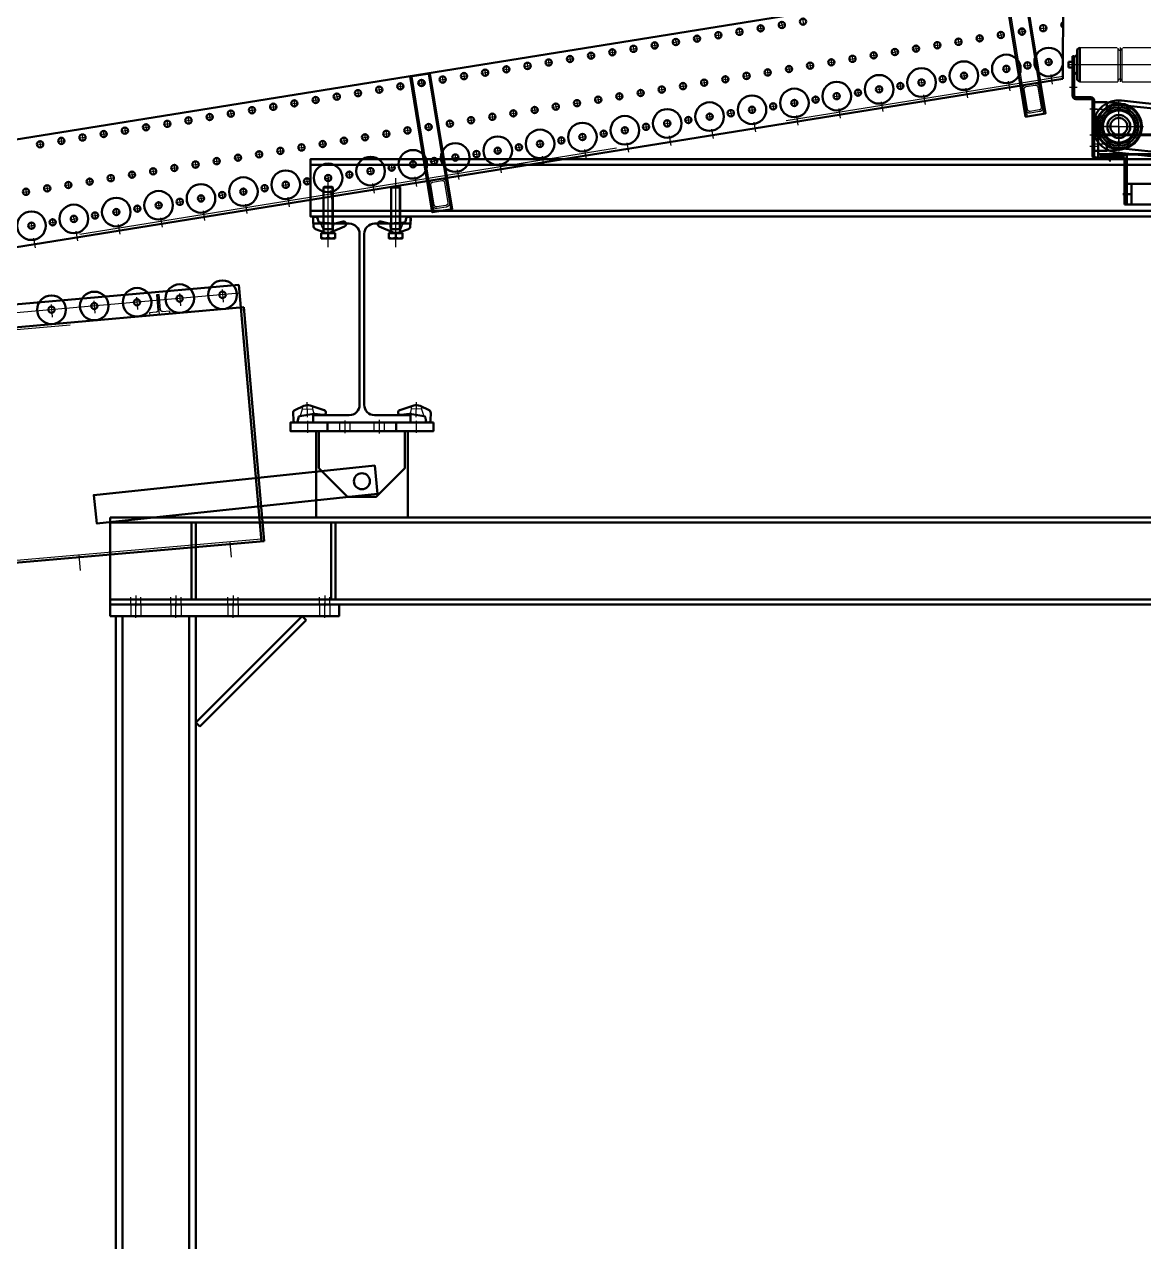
# Model space of a CAD drawing. Header units: millimetres. Extents: x 0 to 118800, y 79635 to 177025.
# Drawn here: x 65900 to 67855, y 108103 to 110230 of the extents above; entities that cross this region are included whole.
import ezdxf

# ---------------------------------------------------------------- set-up
doc = ezdxf.new("R2010")
doc.units = ezdxf.units.MM
doc.header["$LTSCALE"] = 200
for name, pattern in [('AM_DIN_F_W050', [6.25, 4.75, -1.5]), ('AM_DIN_F_W050x2', [3.125, 2.25, -0.875]), ('AM_DIN_G_W050', [13.75, 9.75, -1.5, 1, -1.5]), ('AM_DIN_G_W050x2', [6.875, 4.75, -0.875, 0.375, -0.875]), ('AM_ISO02W050x2', [3.75, 3, -0.75]), ('AM_ISO08W050x2', [9, 6, -0.75, 1.5, -0.75]), ('AUSGEZOGEN', [0]), ('gen7', [13.75, 9.75, -1.5, 1, -1.5]), ('MITTE', [2, 1.25, -0.25, 0.25, -0.25])]:
    doc.linetypes.add(name, pattern=pattern)
doc.layers.add('1', color=7, linetype='Continuous')
for name, color, linetype, lineweight in [('2', 5, 'Continuous', 0), ('7', 4, 'gen7', 0), ('AM_0', 7, 'Continuous', 50), ('AM_0N', 7, 'Continuous', 50), ('AM_2', 5, 'Continuous', 50), ('AM_3', 6, 'AM_DIN_F_W050', 25), ('AM_4N', 3, 'Continuous', 25), ('AM_7', 4, 'AM_DIN_G_W050', 25), ('AM_7N', 4, 'AM_DIN_G_W050', 25), ('AM_8', 1, 'Continuous', 25)]:
    doc.layers.add(name, color=color, linetype=linetype, lineweight=lineweight)

# ---------------------------------------------------------------- blocks, each defined once
blk = doc.blocks.new('*U325')
at = {"layer": 'AM_3', "linetype": 'AM_DIN_F_W050x2'}
for p, q in [((66155.3, 109216.4), (66155.3, 109229.4)), ((66173.3, 109216.4), (66173.3, 109229.4))]:
    blk.add_line(p, q, dxfattribs=at)
at = {"layer": 'AM_7', "linetype": 'AM_DIN_G_W050x2'}
blk.add_line((66164.3, 109232.4), (66164.3, 109213.4), dxfattribs=at)
blk = doc.blocks.new('*U327')
at = {"layer": 'AM_3', "linetype": 'AM_DIN_F_W050x2'}
for p, q in [((66255.3, 109216.4), (66255.3, 109229.4)), ((66273.3, 109216.4), (66273.3, 109229.4))]:
    blk.add_line(p, q, dxfattribs=at)
at = {"layer": 'AM_7', "linetype": 'AM_DIN_G_W050x2'}
blk.add_line((66264.3, 109232.4), (66264.3, 109213.4), dxfattribs=at)
blk = doc.blocks.new('*U328')
at = {"layer": 'AM_3', "linetype": 'AM_DIN_F_W050x2'}
for p, q in [((66085.3, 109216.4), (66085.3, 109229.4)), ((66103.3, 109216.4), (66103.3, 109229.4))]:
    blk.add_line(p, q, dxfattribs=at)
at = {"layer": 'AM_7', "linetype": 'AM_DIN_G_W050x2'}
blk.add_line((66094.3, 109232.4), (66094.3, 109213.4), dxfattribs=at)
blk = doc.blocks.new('StiPlatte120')
at = {"layer": 'AM_0'}
blk.add_lwpolyline([(60, 0), (-60, 0), (-60, -15), (60, -15)], close=True, dxfattribs=at)
at = {"layer": 'AM_3'}
for p, q in [((-39, 0), (-39, -15)), ((-21, 0), (-21, -15)), ((21, 0), (21, -15)), ((39, 0), (39, -15))]:
    blk.add_line(p, q, dxfattribs=at)
at = {"layer": 'AM_7', "linetype": 'AM_ISO08W050x2'}
for p, q in [((-30, 4.5), (-30, -19)), ((30, 3.3), (30, -18.9))]:
    blk.add_line(p, q, dxfattribs=at)
blk = doc.blocks.new('*U330')
at = {"layer": 'AM_0N'}
for p, q in [((66404.3, 109894.4), (66574.3, 109894.4)), ((66404.3, 109881.7), (66404.3, 109894.4)), ((66574.3, 109894.4), (66574.3, 109881.7)), ((66467.3, 109881.7), (66404.3, 109881.7)), ((66574.3, 109881.7), (66511.3, 109881.7)), ((66485.3, 109565.1), (66485.3, 109863.7)), ((66493.3, 109863.7), (66493.3, 109565.1)), ((66404.3, 109547.1), (66467.3, 109547.1)), ((66404.3, 109534.4), (66404.3, 109547.1)), ((66404.3, 109534.4), (66574.3, 109534.4)), ((66511.3, 109547.1), (66574.3, 109547.1)), ((66574.3, 109547.1), (66574.3, 109534.4))]:
    blk.add_line(p, q, dxfattribs=at)
for centre, start, end in [((66467.3, 109863.7), 0, 90), ((66511.3, 109863.7), 90, 180), ((66467.3, 109565.1), 270, 0), ((66511.3, 109565.1), 180, 270)]:
    blk.add_arc(centre, 18, start, end, dxfattribs=at)
blk = doc.blocks.new('mth klemme m16 sa')
at = {"layer": 'AM_0'}
for p, q in [((-5, 6.2), (-29, -2.3)), ((6.1, 5.7), (22, -1.4)), ((-26.7, -10.9), (-12.8, -8.6)), ((13.4, -12), (-11.3, -8.6)), ((17.1, -19.8), (15.9, -14.4)), ((25, -19), (25, -6))]:
    blk.add_line(p, q, dxfattribs=at)
for centre, radius, start, end in [((0, -8), 15, 65.8746, 109.2891), ((-27.5, -6.5), 4.5, 109.2891, 279.6247), ((-12, -13), 4.5, 80.672, 99.6247), ((13, -15), 3, 11.9335, 82), ((21, -19), 4, 191.9335, 0), ((20, -6), 5, 0, 65.8746)]:
    blk.add_arc(centre, radius, start, end, dxfattribs=at)
at = {"layer": 'AM_3', "linetype": 'AM_ISO02W050x2'}
for p, q in [((-9, 0), (-11, -8.6)), ((-9, 4.7), (-9, 0)), ((9, 0), (-9, 0)), ((9, 4.4), (9, 0)), ((9, 0), (13, -12))]:
    blk.add_line(p, q, dxfattribs=at)
at = {"layer": 'AM_7', "linetype": 'AM_DIN_G_W050x2'}
blk.add_line((0, -13.9), (0, 12), dxfattribs=at)
blk = doc.blocks.new('Halter TRF  schw Seite sonder')
at = {"layer": 'AM_0'}
for points in [[(-75, 10.9), (75, 10.9), (75, 75.5), (25, 125.5), (-25, 125.5), (-75, 75.5)], [(-125, -4.1), (125, -4.1), (125, 10.9), (-125, 10.9)]]:
    blk.add_lwpolyline(points, close=True, dxfattribs=at)
blk.add_circle((0, 98.5), 14, dxfattribs=at)
at = {"layer": 'AM_7', "linetype": 'AM_DIN_G_W050x2'}
for p, q in [((-94.9, -7.1), (-94.9, 13.9)), ((94.9, -7.1), (94.9, 13.9))]:
    blk.add_line(p, q, dxfattribs=at)
blk = doc.blocks.new('*U331')
at = {"layer": 'AM_3', "linetype": 'AM_DIN_F_W050x2'}
for p, q in [((66415.3, 109216.4), (66415.3, 109229.4)), ((66433.3, 109216.4), (66433.3, 109229.4))]:
    blk.add_line(p, q, dxfattribs=at)
at = {"layer": 'AM_7', "linetype": 'AM_DIN_G_W050x2'}
blk.add_line((66424.3, 109232.4), (66424.3, 109213.4), dxfattribs=at)
blk = doc.blocks.new('trf02 standard sa')
at = {"layer": 'AM_0'}
for p, q in [((-23.1, -459.4), (4.4, -10.3)), ((4.4, -10.3), (4640.7, -293.9)), ((-3.1, -49.9), (-28.1, -459.1)), ((-3.1, -49.9), (3339, -254.3)), ((-28.1, -459.1), (4967.6, -764.7))]:
    blk.add_line(p, q, dxfattribs=at)
for centre, radius in [((33.4, -27.1), 25), ((108.3, -31.7), 25), ((183.1, -36.2), 25), ((258, -40.8), 25), ((332.8, -45.4), 25), ((33.4, -27.1), 5.5), ((108.3, -31.7), 5.5), ((183.1, -36.2), 5.5), ((258, -40.8), 5.5), ((332.8, -45.4), 5.5)]:
    blk.add_circle(centre, radius, dxfattribs=at)
at = {"layer": 'AM_3'}
for p, q in [((142.2, -50.8), (143.8, -23.8)), ((143.8, -23.8), (148.8, -24.1)), ((148.8, -24.1), (147.2, -51.1)), ((4992.4, -359.4), (-3.3, -53.9)), ((127, -52.9), (126.7, -57.8)), ((139, -53.6), (127, -52.9)), ((150, -54.3), (161.7, -55)), ((161.9, -55), (161.6, -60)), ((-22.8, -455.5), (4963.8, -760.5))]:
    blk.add_line(p, q, dxfattribs=at)
for centre, start, end in [((139.2, -50.6), 266.5, 356.5), ((150.1, -51.3), 176.5, 266.5)]:
    blk.add_arc(centre, 3, start, end, dxfattribs=at)
at = {"layer": 'AM_7'}
for p, q in [((34, -18), (32.6, -39.8)), ((3.5, -25.3), (4629.8, -308.2)), ((108.8, -22.6), (107.5, -44.3)), ((144.2, -58.9), (146.3, -24)), ((183.7, -27.2), (182.4, -48.9)), ((258.5, -31.8), (257.2, -53.5)), ((333.4, -36.4), (332.1, -58.1))]:
    blk.add_line(p, q, dxfattribs=at)
at = {"layer": 'AM_7', "linetype": 'AM_ISO08W050x2'}
for p, q in [((31.8, -459.8), (30.2, -485.7)), ((296.5, -476), (294.9, -501.9))]:
    blk.add_line(p, q, dxfattribs=at)
blk = doc.blocks.new('IPB100 sa')
at = {"layer": 'AM_0N'}
for points in [[(146236.3, 52638.2), (146236.3, 52538.2), (142845.3, 52538.2), (142845.3, 52638.2), (146236.3, 52638.2)], [(142845.3, 52628.2), (146236.3, 52628.2), (146236.3, 52548.2), (142845.3, 52548.2)]]:
    blk.add_lwpolyline(points, close=True, dxfattribs=at)
at = {"layer": 'AM_7', "linetype": 'AM_DIN_G_W050x2'}
for p, q in [((142876.3, 52526.5), (142876.3, 52559.6)), ((142994.3, 52526.5), (142994.3, 52559.6))]:
    blk.add_line(p, q, dxfattribs=at)
blk = doc.blocks.new('*U333')
at = {"layer": 'AM_0N'}
for p, q in [((66540.3, 109944.6), (66541.6, 109945.9)), ((66540.3, 109871.9), (66540.3, 109944.6)), ((66556.3, 109944.6), (66540.3, 109944.6)), ((66555.1, 109945.9), (66541.6, 109945.9)), ((66555.1, 109945.9), (66556.3, 109944.6)), ((66556.3, 109871.9), (66556.3, 109944.6)), ((66556.3, 109871.9), (66540.3, 109871.9)), ((66540.3, 109871.9), (66540.3, 109870.6)), ((66556.3, 109871.9), (66556.3, 109870.6)), ((66536.3, 109865.1), (66536.3, 109855.9)), ((66537.1, 109865.1), (66536.3, 109865.1)), ((66560.3, 109855.9), (66536.3, 109855.9)), ((66537.1, 109865.1), (66537.1, 109865.9)), ((66537.1, 109865.9), (66540.3, 109865.9)), ((66559.6, 109865.1), (66537.1, 109865.1)), ((66540.3, 109865.9), (66540.3, 109870.6)), ((66540.3, 109865.9), (66556.3, 109865.9)), ((66548.3, 109856.9), (66548.3, 109865.1)), ((66556.3, 109865.9), (66556.3, 109870.6)), ((66556.3, 109865.9), (66559.6, 109865.9)), ((66559.6, 109865.1), (66559.6, 109865.9)), ((66560.3, 109865.1), (66559.6, 109865.1)), ((66560.3, 109865.1), (66560.3, 109855.9))]:
    blk.add_line(p, q, dxfattribs=at)
for centre in [(66542.3, 109873.2), (66554.3, 109873.2)]:
    blk.add_arc(centre, 17.3, 249.7054, 290.2946, dxfattribs=at)
at = {"layer": 'AM_4N'}
for p, q in [((66541.6, 109871.9), (66541.6, 109945.9)), ((66555.1, 109871.9), (66555.1, 109945.9)), ((66541.6, 109871.9), (66540.3, 109870.6)), ((66555.1, 109871.9), (66556.3, 109870.6))]:
    blk.add_line(p, q, dxfattribs=at)
at = {"layer": 'AM_7N', "linetype": 'AM_DIN_G_W050x2'}
blk.add_line((66548.3, 109840.9), (66548.3, 109960.9), dxfattribs=at)
blk = doc.blocks.new('A$C6D5C2093')
at = {"layer": 'AM_0'}
for p, q in [((27, 29.2), (3, 20.7)), ((38.1, 28.7), (54, 21.6)), ((5.2, 12.1), (19.2, 14.4)), ((45.4, 11), (20.7, 14.4)), ((49.1, 3.2), (47.9, 8.6)), ((57, 4), (57, 17))]:
    blk.add_line(p, q, dxfattribs=at)
for centre, radius, start, end in [((32, 15), 15, 65.8746, 109.2891), ((52, 17), 5, 0, 65.8746), ((4.5, 16.5), 4.5, 109.2891, 279.6247), ((20, 10), 4.5, 80.672, 99.6247), ((45, 8), 3, 11.9335, 82), ((53, 4), 4, 191.9335, 0)]:
    blk.add_arc(centre, radius, start, end, dxfattribs=at)
at = {"layer": 'AM_3', "linetype": 'AM_ISO02W050x2'}
for p, q in [((23, 23), (21, 14.4)), ((23, 27.7), (23, 23)), ((41, 23), (23, 23)), ((41, 27.4), (41, 23)), ((41, 23), (45, 11))]:
    blk.add_line(p, q, dxfattribs=at)
blk = doc.blocks.new('*U334')
at = {"layer": 'AM_0N'}
for p, q in [((66423.6, 109945.9), (66422.3, 109944.6)), ((66422.3, 109871.9), (66422.3, 109944.6)), ((66422.3, 109944.6), (66438.3, 109944.6)), ((66423.6, 109945.9), (66437.1, 109945.9)), ((66438.3, 109944.6), (66437.1, 109945.9)), ((66438.3, 109871.9), (66438.3, 109944.6)), ((66422.3, 109871.9), (66438.3, 109871.9)), ((66422.3, 109871.9), (66422.3, 109870.6)), ((66438.3, 109871.9), (66438.3, 109870.6)), ((66418.3, 109865.1), (66418.3, 109855.9)), ((66418.3, 109865.1), (66419.1, 109865.1)), ((66418.3, 109855.9), (66442.3, 109855.9)), ((66422.3, 109865.9), (66419.1, 109865.9)), ((66419.1, 109865.1), (66419.1, 109865.9)), ((66419.1, 109865.1), (66441.6, 109865.1)), ((66422.3, 109865.9), (66422.3, 109870.6)), ((66438.3, 109865.9), (66422.3, 109865.9)), ((66430.3, 109856.9), (66430.3, 109865.1)), ((66438.3, 109865.9), (66438.3, 109870.6)), ((66441.6, 109865.9), (66438.3, 109865.9)), ((66441.6, 109865.1), (66441.6, 109865.9)), ((66441.6, 109865.1), (66442.3, 109865.1)), ((66442.3, 109865.1), (66442.3, 109855.9))]:
    blk.add_line(p, q, dxfattribs=at)
at = {"layer": 'AM_0N', "extrusion": (0, 0, -1)}
for centre in [(-66424.3, 109873.2), (-66436.3, 109873.2)]:
    blk.add_arc(centre, 17.3, 249.7054, 290.2946, dxfattribs=at)
at = {"layer": 'AM_4N'}
for p, q in [((66423.6, 109871.9), (66423.6, 109945.9)), ((66437.1, 109871.9), (66437.1, 109945.9)), ((66423.6, 109871.9), (66422.3, 109870.6)), ((66437.1, 109871.9), (66438.3, 109870.6))]:
    blk.add_line(p, q, dxfattribs=at)
at = {"layer": 'AM_7N', "linetype": 'AM_DIN_G_W050x2'}
blk.add_line((66430.3, 109840.9), (66430.3, 109960.9), dxfattribs=at)
blk = doc.blocks.new('Fischgrätprofil 2175 VA')
at = {"layer": 'AM_0'}
for p, q in [((24.3, 186), (3044.2, 186)), ((24.3, 186), (55.2, 0)), ((55.2, 0), (3044.2, 0))]:
    blk.add_line(p, q, dxfattribs=at)
for centre in [(487.5, 171), (525, 171), (562.5, 171), (600, 171), (637.5, 171), (675, 171), (712.5, 171), (750, 171), (787.5, 171), (825, 171), (862.5, 171), (900, 171), (937.5, 171), (975, 171), (1012.5, 171), (1050, 171), (1087.5, 171), (1125, 171), (1162.5, 171), (1200, 171), (1237.5, 171), (1275, 171), (1312.5, 171), (1350, 171), (1387.5, 171), (1425, 171), (1462.5, 171), (1500, 171), (1537.5, 171), (1575, 171), (1612.5, 171), (1650, 171), (1687.5, 171), (1725, 171), (1762.5, 171), (1800, 171), (1837.5, 171), (75, 93), (112.5, 93), (150, 93), (187.5, 93), (225, 93), (262.5, 93), (300, 93), (337.5, 93), (375, 93), (412.5, 93), (450, 93), (487.5, 93), (525, 93), (562.5, 93), (600, 93), (637.5, 93), (675, 93), (712.5, 93), (750, 93), (787.5, 93), (825, 93), (862.5, 93), (900, 93), (937.5, 93), (975, 93), (1012.5, 93), (1050, 93), (1087.5, 93), (1125, 93), (1162.5, 93), (1200, 93), (1237.5, 93), (1275, 93), (1312.5, 93), (1350, 93), (1387.5, 93), (1425, 93), (1462.5, 93), (1500, 93), (1537.5, 93), (1575, 93), (1612.5, 93), (1650, 93), (1687.5, 93), (1725, 93), (1762.5, 93), (1800, 93), (1837.5, 93), (1875, 93), (75, 33), (112.5, 33), (150, 33), (187.5, 33), (225, 33), (262.5, 33), (300, 33), (337.5, 33), (375, 33), (412.5, 33), (450, 33), (487.5, 33), (525, 33), (562.5, 33), (600, 33), (637.5, 33), (675, 33), (712.5, 33), (750, 33), (787.5, 33), (825, 33), (862.5, 33), (900, 33), (937.5, 33), (975, 33), (1012.5, 33), (1050, 33), (1087.5, 33), (1125, 33), (1162.5, 33), (1200, 33), (1237.5, 33), (1275, 33), (1312.5, 33), (1350, 33), (1387.5, 33), (1425, 33), (1462.5, 33), (1500, 33), (1537.5, 33), (1575, 33), (1612.5, 33), (1650, 33), (1687.5, 33), (1725, 33), (1762.5, 33), (1800, 33), (1837.5, 33), (1875, 33)]:
    blk.add_circle(centre, 5.5, dxfattribs=at)
blk.add_arc((37.5, 93), 5.5, 303.1448, 75.706, dxfattribs=at)
at = {"layer": 'AM_3'}
blk.add_line((3044.2, 5), (54.4, 5), dxfattribs=at)
at = {"layer": 'AM_7', "linetype": 'AM_ISO08W050x2'}
for p, q in [((487.5, 177), (487.5, 164.9)), ((531.1, 171), (518.9, 171)), ((525, 177), (525, 164.9)), ((568.6, 171), (556.4, 171)), ((562.5, 177), (562.5, 164.9)), ((606.1, 171), (593.9, 171)), ((600, 177), (600, 164.9)), ((643.6, 171), (631.4, 171)), ((637.5, 177), (637.5, 164.9)), ((681.1, 171), (668.9, 171)), ((675, 177), (675, 164.9)), ((718.6, 171), (706.4, 171)), ((712.5, 177), (712.5, 164.9)), ((756.1, 171), (743.9, 171)), ((750, 177), (750, 164.9)), ((793.6, 171), (781.4, 171)), ((787.5, 177), (787.5, 164.9)), ((831.1, 171), (818.9, 171)), ((825, 177), (825, 164.9)), ((868.6, 171), (856.4, 171)), ((862.5, 177), (862.5, 164.9)), ((906.1, 171), (893.9, 171)), ((900, 177), (900, 164.9)), ((943.6, 171), (931.4, 171)), ((937.5, 177), (937.5, 164.9)), ((981.1, 171), (968.9, 171)), ((975, 177), (975, 164.9)), ((1018.6, 171), (1006.4, 171)), ((1012.5, 177), (1012.5, 164.9)), ((1056.1, 171), (1043.9, 171)), ((1050, 177), (1050, 164.9)), ((1093.6, 171), (1081.4, 171)), ((1087.5, 177), (1087.5, 164.9)), ((1131.1, 171), (1118.9, 171)), ((1125, 177), (1125, 164.9)), ((1168.6, 171), (1156.4, 171)), ((1162.5, 177), (1162.5, 164.9)), ((1206.1, 171), (1193.9, 171)), ((1200, 177), (1200, 164.9)), ((1243.6, 171), (1231.4, 171)), ((1237.5, 177), (1237.5, 164.9)), ((1281.1, 171), (1268.9, 171)), ((1275, 177), (1275, 164.9)), ((1318.6, 171), (1306.4, 171)), ((1312.5, 177), (1312.5, 164.9)), ((1356.1, 171), (1343.9, 171)), ((1350, 177), (1350, 164.9)), ((1393.6, 171), (1381.4, 171)), ((1387.5, 177), (1387.5, 164.9)), ((1431.1, 171), (1418.9, 171)), ((1425, 177), (1425, 164.9)), ((1468.6, 171), (1456.4, 171)), ((1462.5, 177), (1462.5, 164.9)), ((1506.1, 171), (1493.9, 171)), ((1500, 177), (1500, 164.9)), ((1543.6, 171), (1531.4, 171)), ((1537.5, 177), (1537.5, 164.9)), ((1581.1, 171), (1568.9, 171)), ((1575, 177), (1575, 164.9)), ((1618.6, 171), (1606.4, 171)), ((1612.5, 177), (1612.5, 164.9)), ((1656.1, 171), (1643.9, 171)), ((1650, 177), (1650, 164.9)), ((1693.6, 171), (1681.4, 171)), ((1687.5, 177), (1687.5, 164.9)), ((1731.1, 171), (1718.9, 171)), ((1725, 177), (1725, 164.9)), ((1768.6, 171), (1756.4, 171)), ((1762.5, 177), (1762.5, 164.9)), ((1806.1, 171), (1793.9, 171)), ((1800, 177), (1800, 164.9)), ((1843.6, 171), (1831.4, 171)), ((1837.5, 177), (1837.5, 164.9)), ((43.6, 93), (39.7, 93)), ((81.1, 93), (68.9, 93)), ((75, 99.1), (75, 86.9)), ((118.6, 93), (106.4, 93)), ((112.5, 99.1), (112.5, 86.9)), ((156.1, 93), (143.9, 93)), ((150, 99.1), (150, 86.9)), ((193.6, 93), (181.4, 93)), ((187.5, 99.1), (187.5, 86.9)), ((231.1, 93), (218.9, 93)), ((225, 99.1), (225, 86.9)), ((268.6, 93), (256.4, 93)), ((262.5, 99.1), (262.5, 86.9)), ((306.1, 93), (293.9, 93)), ((300, 99.1), (300, 86.9)), ((343.6, 93), (331.4, 93)), ((337.5, 99.1), (337.5, 86.9)), ((381.1, 93), (368.9, 93)), ((375, 99.1), (375, 86.9)), ((418.6, 93), (406.4, 93)), ((412.5, 99.1), (412.5, 86.9)), ((456.1, 93), (443.9, 93)), ((450, 99.1), (450, 86.9)), ((493.6, 93), (481.4, 93)), ((487.5, 99.1), (487.5, 86.9)), ((531.1, 93), (518.9, 93)), ((525, 99.1), (525, 86.9)), ((568.6, 93), (556.4, 93)), ((562.5, 99.1), (562.5, 86.9)), ((606.1, 93), (593.9, 93)), ((600, 99.1), (600, 86.9)), ((643.6, 93), (631.4, 93)), ((637.5, 99.1), (637.5, 86.9)), ((681.1, 93), (668.9, 93)), ((675, 99.1), (675, 86.9)), ((718.6, 93), (706.4, 93)), ((712.5, 99.1), (712.5, 86.9)), ((756.1, 93), (743.9, 93)), ((750, 99.1), (750, 86.9)), ((793.6, 93), (781.4, 93)), ((787.5, 99.1), (787.5, 86.9)), ((831.1, 93), (818.9, 93)), ((825, 99.1), (825, 86.9)), ((868.6, 93), (856.4, 93)), ((862.5, 99.1), (862.5, 86.9)), ((906.1, 93), (893.9, 93)), ((900, 99.1), (900, 86.9)), ((943.6, 93), (931.4, 93)), ((937.5, 99.1), (937.5, 86.9)), ((981.1, 93), (968.9, 93)), ((975, 99.1), (975, 86.9)), ((1018.6, 93), (1006.4, 93)), ((1012.5, 99.1), (1012.5, 86.9)), ((1056.1, 93), (1043.9, 93)), ((1050, 99.1), (1050, 86.9)), ((1093.6, 93), (1081.4, 93)), ((1087.5, 99.1), (1087.5, 86.9)), ((1131.1, 93), (1118.9, 93)), ((1125, 99.1), (1125, 86.9)), ((1168.6, 93), (1156.4, 93)), ((1162.5, 99.1), (1162.5, 86.9)), ((1206.1, 93), (1193.9, 93)), ((1200, 99.1), (1200, 86.9)), ((1243.6, 93), (1231.4, 93)), ((1237.5, 99.1), (1237.5, 86.9)), ((1281.1, 93), (1268.9, 93)), ((1275, 99.1), (1275, 86.9)), ((1318.6, 93), (1306.4, 93)), ((1312.5, 99.1), (1312.5, 86.9)), ((1356.1, 93), (1343.9, 93)), ((1350, 99.1), (1350, 86.9)), ((1393.6, 93), (1381.4, 93)), ((1387.5, 99.1), (1387.5, 86.9)), ((1431.1, 93), (1418.9, 93)), ((1425, 99.1), (1425, 86.9)), ((1468.6, 93), (1456.4, 93)), ((1462.5, 99.1), (1462.5, 86.9)), ((1506.1, 93), (1493.9, 93)), ((1500, 99.1), (1500, 86.9)), ((1543.6, 93), (1531.4, 93)), ((1537.5, 99.1), (1537.5, 86.9)), ((1581.1, 93), (1568.9, 93)), ((1575, 99.1), (1575, 86.9)), ((1618.6, 93), (1606.4, 93)), ((1612.5, 99.1), (1612.5, 86.9)), ((1656.1, 93), (1643.9, 93)), ((1650, 99.1), (1650, 86.9)), ((1693.6, 93), (1681.4, 93)), ((1687.5, 99.1), (1687.5, 86.9)), ((1731.1, 93), (1718.9, 93)), ((1725, 99.1), (1725, 86.9)), ((1768.6, 93), (1756.4, 93)), ((1762.5, 99.1), (1762.5, 86.9)), ((1806.1, 93), (1793.9, 93)), ((1800, 99.1), (1800, 86.9)), ((1843.6, 93), (1831.4, 93)), ((1837.5, 99.1), (1837.5, 86.9)), ((1881.1, 93), (1868.9, 93)), ((1875, 99.1), (1875, 86.9)), ((81.1, 33), (68.9, 33)), ((75, 39.1), (75, 26.9)), ((118.6, 33), (106.4, 33)), ((112.5, 39.1), (112.5, 26.9)), ((156.1, 33), (143.9, 33)), ((150, 39.1), (150, 26.9)), ((193.6, 33), (181.4, 33)), ((187.5, 39.1), (187.5, 26.9)), ((231.1, 33), (218.9, 33)), ((225, 39.1), (225, 26.9)), ((268.6, 33), (256.4, 33)), ((262.5, 39.1), (262.5, 26.9)), ((306.1, 33), (293.9, 33)), ((300, 39.1), (300, 26.9)), ((343.6, 33), (331.4, 33)), ((337.5, 39.1), (337.5, 26.9)), ((381.1, 33), (368.9, 33)), ((375, 39.1), (375, 26.9)), ((418.6, 33), (406.4, 33)), ((412.5, 39.1), (412.5, 26.9)), ((456.1, 33), (443.9, 33)), ((450, 39.1), (450, 26.9)), ((493.6, 33), (481.4, 33)), ((487.5, 39.1), (487.5, 26.9)), ((531.1, 33), (518.9, 33)), ((525, 39.1), (525, 26.9)), ((568.6, 33), (556.4, 33)), ((562.5, 39.1), (562.5, 26.9)), ((606.1, 33), (593.9, 33)), ((600, 39.1), (600, 26.9)), ((643.6, 33), (631.4, 33)), ((637.5, 39.1), (637.5, 26.9)), ((681.1, 33), (668.9, 33)), ((675, 39.1), (675, 26.9)), ((718.6, 33), (706.4, 33)), ((712.5, 39.1), (712.5, 26.9)), ((756.1, 33), (743.9, 33)), ((750, 39.1), (750, 26.9)), ((793.6, 33), (781.4, 33)), ((787.5, 39.1), (787.5, 26.9)), ((831.1, 33), (818.9, 33)), ((825, 39.1), (825, 26.9)), ((868.6, 33), (856.4, 33)), ((862.5, 39.1), (862.5, 26.9)), ((906.1, 33), (893.9, 33)), ((900, 39.1), (900, 26.9)), ((943.6, 33), (931.4, 33)), ((937.5, 39.1), (937.5, 26.9)), ((981.1, 33), (968.9, 33)), ((975, 39.1), (975, 26.9)), ((1018.6, 33), (1006.4, 33)), ((1012.5, 39.1), (1012.5, 26.9)), ((1056.1, 33), (1043.9, 33)), ((1050, 39.1), (1050, 26.9)), ((1093.6, 33), (1081.4, 33)), ((1087.5, 39.1), (1087.5, 26.9)), ((1131.1, 33), (1118.9, 33)), ((1125, 39.1), (1125, 26.9)), ((1168.6, 33), (1156.4, 33)), ((1162.5, 39.1), (1162.5, 26.9)), ((1206.1, 33), (1193.9, 33)), ((1200, 39.1), (1200, 26.9)), ((1243.6, 33), (1231.4, 33)), ((1237.5, 39.1), (1237.5, 26.9)), ((1281.1, 33), (1268.9, 33)), ((1275, 39.1), (1275, 26.9)), ((1318.6, 33), (1306.4, 33)), ((1312.5, 39.1), (1312.5, 26.9)), ((1356.1, 33), (1343.9, 33)), ((1350, 39.1), (1350, 26.9)), ((1393.6, 33), (1381.4, 33)), ((1387.5, 39.1), (1387.5, 26.9)), ((1431.1, 33), (1418.9, 33)), ((1425, 39.1), (1425, 26.9)), ((1468.6, 33), (1456.4, 33)), ((1462.5, 39.1), (1462.5, 26.9)), ((1506.1, 33), (1493.9, 33)), ((1500, 39.1), (1500, 26.9)), ((1543.6, 33), (1531.4, 33)), ((1537.5, 39.1), (1537.5, 26.9)), ((1581.1, 33), (1568.9, 33)), ((1575, 39.1), (1575, 26.9)), ((1618.6, 33), (1606.4, 33)), ((1612.5, 39.1), (1612.5, 26.9)), ((1656.1, 33), (1643.9, 33)), ((1650, 39.1), (1650, 26.9)), ((1693.6, 33), (1681.4, 33)), ((1687.5, 39.1), (1687.5, 26.9)), ((1731.1, 33), (1718.9, 33)), ((1725, 39.1), (1725, 26.9)), ((1768.6, 33), (1756.4, 33)), ((1762.5, 39.1), (1762.5, 26.9)), ((1806.1, 33), (1793.9, 33)), ((1800, 39.1), (1800, 26.9)), ((1843.6, 33), (1831.4, 33)), ((1837.5, 39.1), (1837.5, 26.9)), ((1881.1, 33), (1868.9, 33)), ((1875, 39.1), (1875, 26.9)), ((75, 11), (75, -6)), ((150, 11), (150, -6)), ((225, 11), (225, -6)), ((300, 11), (300, -6)), ((375, 11), (375, -6)), ((450, 11), (450, -6)), ((525, 11), (525, -6)), ((600, 11), (600, -6)), ((675, 11), (675, -6)), ((750, 11), (750, -6)), ((825, 11), (825, -6)), ((900, 11), (900, -6)), ((975, 11), (975, -6)), ((1050, 11), (1050, -6)), ((1125, 11), (1125, -6)), ((1200, 11), (1200, -6)), ((1275, 11), (1275, -6)), ((1350, 11), (1350, -6)), ((1425, 11), (1425, -6)), ((1500, 11), (1500, -6)), ((1575, 11), (1575, -6)), ((1650, 11), (1650, -6)), ((1725, 11), (1725, -6)), ((1800, 11), (1800, -6)), ((1875, 11), (1875, -6))]:
    blk.add_line(p, q, dxfattribs=at)
blk = doc.blocks.new('Bügel II seite')
at = {"layer": 'AM_0'}
blk.add_lwpolyline([(-185.6, 8.4), (52, -25), (56.9, 9.7), (-180.8, 43.1)], close=True, dxfattribs=at)
for centre in [(-169.3, 23.8), (-92.1, 12.9), (-32.7, 4.5)]:
    blk.add_circle(centre, 5.5, dxfattribs=at)
at = {"layer": 'AM_3'}
for p, q in [((-181.2, 40.1), (56.5, 6.7)), ((-185.2, 11.4), (52.4, -22))]:
    blk.add_line(p, q, dxfattribs=at)
for points in [[(4.8, -15.8), (40.5, -20.8, 0.414214), (48.4, -14.9), (50.6, 1, 0.414214), (44.7, 8.9), (9, 13.9, 0.414214), (1.1, 7.9), (-1.1, -7.9, 0.414214)], [(5.3, -12.9), (40.9, -17.9, 0.414214), (45.4, -14.5), (47.7, 1.4, 0.414214), (44.3, 5.9), (8.6, 10.9, 0.414214), (4.1, 7.5), (1.9, -8.3, 0.414214)]]:
    blk.add_lwpolyline(points, format="xyb", close=True, dxfattribs=at)
blk = doc.blocks.new('Untere Rutsche')
at = {"layer": 'AM_0'}
for centre in [(745.7, -124.3), (815.2, -152.4), (884.8, -180.5), (954.3, -208.6), (1023.8, -236.7), (1093.4, -264.8), (1162.9, -292.9), (1232.4, -321), (1302, -349.1), (1371.5, -377.3), (1441, -405.4), (1510.6, -433.5), (1580.1, -461.6), (1649.6, -489.7), (1719.2, -517.8), (1788.7, -545.9), (1858.2, -574), (1927.8, -602.1), (1997.3, -630.2), (2066.8, -658.4), (2136.4, -686.5), (2205.9, -714.6), (2275.4, -742.7), (2345, -770.8), (2414.5, -798.9)]:
    blk.add_circle(centre, 25, dxfattribs=at)
for name, p, rotation in [('Fischgrätprofil 2175 VA', (663.8, -126.8), 337.9883600762545), ('Bügel II seite', (768.2, -169), 255.8800736886331), ('Bügel II seite', (1741.6, -562.5), 255.8800736886331)]:
    blk.add_blockref(name, p, dxfattribs=dict(at, rotation=rotation))
blk = doc.blocks.new('*U859')
at = {"layer": 'AM_3', "linetype": 'AM_DIN_F_W050x2'}
for p, q in [((20.3, 2102.4), (20.3, 2082.4)), ((38.3, 2102.4), (38.3, 2082.4))]:
    blk.add_line(p, q, dxfattribs=at)
at = {"layer": 'AM_7', "linetype": 'AM_DIN_G_W050x2'}
blk.add_line((29.3, 2079.4), (29.3, 2105.4), dxfattribs=at)
blk = doc.blocks.new('*U860')
at = {"layer": 'AM_3', "linetype": 'AM_DIN_F_W050x2'}
for p, q in [((-49.7, 2102.4), (-49.7, 2082.4)), ((-31.7, 2102.4), (-31.7, 2082.4))]:
    blk.add_line(p, q, dxfattribs=at)
at = {"layer": 'AM_7', "linetype": 'AM_DIN_G_W050x2'}
blk.add_line((-40.7, 2079.4), (-40.7, 2105.4), dxfattribs=at)
blk = doc.blocks.new('*U861')
at = {"layer": 'AM_3', "linetype": 'AM_DIN_F_W050x2'}
for p, q in [((120.3, 2102.4), (120.3, 2082.4)), ((138.3, 2102.4), (138.3, 2082.4))]:
    blk.add_line(p, q, dxfattribs=at)
at = {"layer": 'AM_7', "linetype": 'AM_DIN_G_W050x2'}
blk.add_line((129.3, 2079.4), (129.3, 2105.4), dxfattribs=at)
blk = doc.blocks.new('*U862')
at = {"layer": 'AM_3', "linetype": 'AM_DIN_F_W050x2'}
for p, q in [((280.3, 2102.4), (280.3, 2082.4)), ((298.3, 2102.4), (298.3, 2082.4))]:
    blk.add_line(p, q, dxfattribs=at)
at = {"layer": 'AM_7', "linetype": 'AM_DIN_G_W050x2'}
blk.add_line((289.3, 2079.4), (289.3, 2105.4), dxfattribs=at)
blk = doc.blocks.new('Stütze 2')
at = {"layer": 'AM_0'}
for p, q in [((250.2, 2082.4), (64.3, 1896.6)), ((257.2, 2075.3), (71.4, 1889.5)), ((250.2, 2082.4), (257.2, 2075.3)), ((64.3, 1896.6), (71.4, 1889.5))]:
    blk.add_line(p, q, dxfattribs=at)
for points in [[(-85.7, 2082.4), (314.3, 2082.4), (314.3, 2102.4), (-85.7, 2102.4)], [(-105.7, 0), (94.3, 0), (94.3, 20), (-105.7, 20)]]:
    blk.add_lwpolyline(points, close=True, dxfattribs=at)
at = {"layer": 'AM_0N'}
for p, q in [((64.3, 2082.4), (-75.7, 2082.4)), ((-75.7, 2082.4), (-75.7, 20)), ((-63.7, 2082.4), (-63.7, 20)), ((52.3, 2082.4), (52.3, 20)), ((64.3, 20), (64.3, 2082.4)), ((-75.7, 20), (64.3, 20))]:
    blk.add_line(p, q, dxfattribs=at)
at = {"layer": 'AM_7', "linetype": 'AM_ISO08W050x2'}
blk.add_line((-5.7, -3), (-5.7, 23), dxfattribs=at)
at = {"layer": 'AM_3'}
for name in ['*U860', '*U859', '*U861', '*U862']:
    blk.add_blockref(name, (0, 0), dxfattribs=at)
blk = doc.blocks.new('ROF GB1000 VA')
for p, q in [((-66.4, -114), (-51.4, -114)), ((-51.4, -109), (-5.1, -109)), ((-51.4, -114), (-51.4, -109)), ((-51.4, -204), (-51.4, -114)), ((-5.1, -109), (-5.1, -209)), ((-132.1, -146.9), (-132.1, -146.5)), ((-132.1, -146.5), (-126.1, -146.5)), ((-132.1, -149.5), (-132.1, -146.9)), ((-126.1, -146.9), (-126.1, -146.5)), ((-126.1, -149.5), (-126.1, -146.9)), ((-190.8, -180.9), (-173.1, -191.1)), ((-85.1, -191.1), (-67.3, -180.9)), ((-196.6, -234), (-196.6, -195.5)), ((-195.2, -234), (-195.2, -195.5)), ((-171.6, -219), (-171.6, -193.7)), ((-165.6, -234), (-165.6, -199.3)), ((-92.6, -234), (-92.6, -199.3)), ((-86.6, -219), (-86.6, -193.7)), ((-62.9, -195.5), (-62.9, -234)), ((-61.6, -234), (-61.6, -195.5)), ((-51.4, -204), (-61.6, -204)), ((-51.4, -209), (-51.4, -204)), ((-5.1, -209), (-51.4, -209)), ((-193.6, -222), (-168.6, -222)), ((-191.2, -222), (-176.9, -222)), ((-163.6, -231), (-129.1, -231)), ((-129.1, -231), (-94.6, -231)), ((-89.6, -222), (-64.6, -222)), ((-81.2, -222), (-66.9, -222)), ((-77.3, -222), (-70.9, -222)), ((-196.6, -234), (-61.6, -234))]:
    blk.add_line(p, q)
for radius in [32.5, 26, 20, 10, 9.42]:
    blk.add_circle((-129.1, -159), radius)
for centre, radius, start, end in [((503.4, -195.5), 700, 172.4732, 178.4275), ((503.4, -195.5), 698.6, 172.5688, 178.1202), ((-180.6, -105.1), 10, 92.483, 172.4732), ((-179.4, -106.4), 10, 92.4248, 172.5688), ((-129.1, -1294), 1200, 90, 92.483), ((-129.1, -1295.4), 1200, 87.5752, 92.4248), ((-129.1, -159), 72.5, 90, 117.1208), ((-129.1, -159), 67, 75.4547, 104.7934), ((-143.8, -98.5), 3, 11.2038, 90.7043), ((-129.1, -95.5), 12, 191.2038, 348.7962), ((-129.1, -159), 72.5, 62.7345, 90), ((-129.1, -1294), 1200, 87.517, 90), ((-114.3, -98.5), 3, 89.2957, 168.7962), ((-78.7, -106.4), 10, 7.4312, 87.5752), ((-77.5, -105.1), 10, 7.5268, 87.517), ((-761.6, -195.5), 698.6, 0, 7.4312), ((-761.6, -195.5), 700, 0, 7.5268), ((-129.1, -159), 72.5, 151.7589, 180), ((-156.5, -131.5), 8, 98.23, 174.6915), ((-129.1, -321.5), 200, 81.77, 98.23), ((-101.6, -131.5), 8, 5.3085, 81.77), ((-129.1, -159), 72.5, 24.0773, 28.1642), ((-129.1, -159), 72.5, 0, 28.1642), ((-129.1, -159), 67, 168.4839, 185.0872), ((532.5, -195.5), 700, 174.6915, 179.22), ((-129.1, -159), 12.5, 103.8865, 76.1135), ((-790.6, -195.5), 700, 0.78, 5.3085), ((-129.1, -159), 67, 0, 11.2882), ((-129.1, -159), 72.5, 18.058, 24.0773), ((-129.1, -159), 72.5, 12.0387, 18.058), ((-129.1, -159), 72.5, 6.0193, 12.0387), ((-129.1, -159), 72.5, 180, 201.6909), ((-129.1, -159), 67, 354.9981, 0), ((-129.1, -159), 72.5, 338.2468, 0), ((-129.1, -159), 72.5, 348.2514, 354.2707), ((-129.1, -159), 72.5, 0, 6.0193), ((-129.1, -159), 72.5, 354.2707, 0), ((503.4, -195.5), 700, 178.4223, 180), ((503.4, -195.5), 698.6, 178.074, 180), ((-186.8, -173.9), 8, 178.2105, 240), ((-174.6, -193.7), 3, 0, 60), ((-159.4, -186.1), 8, 179.22, 260.8934), ((-98.7, -186.1), 8, 279.1066, 0.78), ((-83.6, -193.7), 3, 120, 180), ((-71.3, -173.9), 8, 300, 1.7895), ((-129.1, -159), 72.5, 338.2468, 342.232), ((-129.1, -159), 72.5, 342.232, 348.2514), ((-162.6, -199.3), 3, 65.8379, 180), ((-162.6, -211.1), 3, 83.6523, 180), ((-129.1, 90), 300, 263.6523, 266.4572), ((-129.1, 3.5), 200, 260.8934, 279.1066), ((-129.1, 90), 300, 266.305, 276.3477), ((-95.6, -199.3), 3, 0, 114.1621), ((-95.6, -211.1), 3, 0, 96.3477), ((-192.2, -225), 3, 90, 180), ((-174.6, -219), 3, 270, 0), ((-168.6, -225), 3, 0, 90), ((-163.6, -233), 2, 90, 180), ((-94.6, -233), 2, 0, 90), ((-89.6, -225), 3, 90, 180), ((-83.6, -219), 3, 180, 270), ((-65.9, -225), 3, 0, 90)]:
    blk.add_arc(centre, radius, start, end)
at = {"layer": '1', "color": 7, "linetype": 'AUSGEZOGEN'}
for p, q in [((-395, 0), (-330, 0)), ((-320, 0), (595, 0)), ((-329, -1), (-329, -60)), ((-321, -60), (-321, -1)), ((-395, -60), (-329, -60)), ((-321, -60), (595, -60))]:
    blk.add_line(p, q, dxfattribs=at)
at = {"layer": '1', "color": 1, "linetype": 'MITTE'}
blk.add_line((-325, 0), (-325, -60), dxfattribs=at)
at = {"layer": '1', "color": 7, "linetype": 'AUSGEZOGEN'}
for centre, start, end in [((-325, -1), 180, 0), ((-325, -59), 0, 180)]:
    blk.add_arc(centre, 4, start, end, dxfattribs=at)
at = {"layer": '2'}
for p, q in [((-164.3, -129.3), (-189.3, -105.1)), ((-158.4, -123.4), (-179.8, -96.4)), ((-99.5, -124), (-78.3, -96.4)), ((-68.8, -105.1), (-93.7, -129.8)), ((-190, -180.4), (-163, -193.2)), ((-94.5, -192.9), (-68.1, -180.4)), ((-161.3, -196.6), (-172.4, -191.6)), ((-96.8, -196.6), (-85.7, -191.6))]:
    blk.add_line(p, q, dxfattribs=at)
for centre, start, end in [((-186.8, -173.1), 178.1404, 246.6407), ((-71.3, -173.1), 293.3593, 1.8596)]:
    blk.add_arc(centre, 8, start, end, dxfattribs=at)
at = {"layer": '7'}
for p, q in [((-129.1, -81.5), (-129.1, -239)), ((-206.6, -159), (-0.1, -159)), ((-184.1, -220.5), (-184.1, -235.6)), ((-74.1, -220.8), (-74.1, -235.1))]:
    blk.add_line(p, q, dxfattribs=at)
at = {"layer": 'AM_0'}
for p, q in [((-395, 0), (-400, -3.5)), ((-395, -60), (-395, 0)), ((595, 0), (600, -3.5)), ((595, -60), (595, 0)), ((-408, -15), (-408, -84)), ((-408, -15), (-405, -15)), ((-400, -12.5), (-405, -17.5)), ((-405, -15), (-405, -84)), ((-405, -17.5), (-405, -42.5)), ((-400, -3.5), (-400, -56.5)), ((-400, -47.5), (-400, -12.5)), ((600, -3.5), (600, -56.5)), ((600, -12.5), (605, -17.5)), ((600, -47.5), (600, -12.5)), ((605, -15), (605, -84)), ((608, -15), (605, -15)), ((605, -17.5), (605, -42.5)), ((608, -15), (608, -84)), ((-405, -25), (-415, -25)), ((-415, -25), (-415, -35)), ((-415, -35), (-405, -35)), ((-405, -24.8), (-408, -24.8)), ((-405, -35.3), (-408, -35.3)), ((-405, -35), (-405, -25)), ((-405, -42.5), (-400, -47.5)), ((605, -42.5), (600, -47.5)), ((605, -24.8), (608, -24.8)), ((605, -25), (615, -25)), ((605, -35), (605, -25)), ((615, -35), (605, -35)), ((605, -35.3), (608, -35.3)), ((615, -25), (615, -35)), ((-400, -56.5), (-395, -60)), ((600, -56.5), (595, -60)), ((-405, -66.5), (-408, -66.5)), ((-405, -73.5), (-408, -73.5)), ((605, -66.5), (608, -66.5)), ((605, -73.5), (608, -73.5)), ((-402, -87), (-376, -87)), ((-402, -90), (-376, -90)), ((-373, -93), (-373, -189)), ((-370, -102.5), (-373, -102.5)), ((-370, -93), (-370, -189)), ((-370, -121), (-370, -95.5)), ((-370, -95.5), (-348, -95.5)), ((-348, -111.2), (-348, -95.5)), ((-348, -95.5), (-322.9, -98.1)), ((570, -93), (570, -189)), ((570, -102.5), (573, -102.5)), ((573, -93), (573, -189)), ((602, -87), (576, -87)), ((602, -90), (576, -90)), ((-370, -113.5), (-373, -113.5)), ((-370, -121), (-356.5, -121)), ((-367.1, -153), (-367.1, -123)), ((570, -113.5), (573, -113.5)), ((-370, -147.5), (-373, -147.5)), ((570, -147.5), (573, -147.5)), ((-370, -155), (-356.5, -155)), ((-370, -180.5), (-370, -155)), ((562, -152), (-363, -152)), ((-363, -152), (-363, -187)), ((-348, -180.5), (-348, -164.8)), ((562, -187), (562, -152)), ((-370, -178.5), (-373, -178.5)), ((-370, -180.5), (-348, -180.5)), ((-363, -187), (-323, -187)), ((-363, -192), (-363, -187)), ((-363, -187), (562, -187)), ((-358, -188), (-313, -188)), ((-358, -188), (-358, -192)), ((-348, -180.5), (-322.9, -177.9)), ((-343, -198), (-343, -189)), ((-323, -187), (-323, -192)), ((-313, -188), (-313, -274)), ((512, -188), (512, -274)), ((557, -188), (512, -188)), ((562, -187), (522, -187)), ((522, -187), (522, -192)), ((542, -185), (542, -195)), ((542, -198), (542, -189)), ((557, -188), (557, -192)), ((562, -192), (562, -187)), ((570, -178.5), (573, -178.5)), ((-367, -192), (-323, -192)), ((-367, -195), (-323, -195)), ((-323, -192), (-363, -192)), ((-358, -192), (-317, -192)), ((-348.5, -192), (-348.5, -195)), ((-337.5, -192), (-337.5, -195)), ((-323, -195), (-323, -192)), ((-317, -192), (-317, -274)), ((516, -192), (516, -274)), ((557, -192), (516, -192)), ((522, -192), (562, -192)), ((567, -192), (523, -192)), ((523, -195), (523, -192)), ((567, -195), (523, -195)), ((537.5, -192), (537.5, -195)), ((548.5, -192), (548.5, -195)), ((512, -238), (-313, -238)), ((-313, -238), (-313, -274)), ((-305, -238), (-305, -274)), ((-253.1, -244), (-253.1, -264)), ((-249.1, -264), (-249.1, -244)), ((14.9, -234), (-243.1, -234)), ((-243.1, -238), (14.9, -238)), ((20.9, -264), (20.9, -244)), ((24.9, -244), (24.9, -264)), ((504, -238), (504, -274)), ((512, -238), (512, -274)), ((-320, -256), (-310, -256)), ((-317, -274), (-313, -274)), ((-305, -256), (-313, -256)), ((512, -274), (-313, -274)), ((-253.1, -264), (-249.1, -264)), ((24.9, -264), (20.9, -264)), ((504, -256), (512, -256)), ((519, -256), (509, -256)), ((516, -274), (512, -274))]:
    blk.add_line(p, q, dxfattribs=at)
for centre, radius in [((-327.1, -138), 39.5), ((-327.1, -138), 34), ((-327.1, -138), 30), ((-327.1, -138), 28), ((-327.1, -138), 20), ((-327.1, -138), 15), ((-129.1, -159), 39.5)]:
    blk.add_circle(centre, radius, dxfattribs=at)
for centre, radius, start, end in [((-402, -84), 6, 180, 270), ((-402, -84), 3, 180, 270), ((602, -84), 6, 270, 0), ((602, -84), 3, 270, 0), ((-376, -93), 6, 0, 90), ((-376, -93), 3, 0, 90), ((-327.1, -138), 40.1, 14.4685, 84.0396), ((576, -93), 6, 90, 180), ((576, -93), 3, 90, 180), ((-369.1, -123), 2, 0, 90), ((-363.5, -125.4), 1.36, 353.0233, 145.1304), ((-309.4, -138.3), 54.2, 166.4222, 179.6859), ((-309.4, -137.7), 54.2, 180.3141, 193.5778), ((-327.1, -138), 40.1, 275.9603, 14.4685), ((-369.1, -153), 2, 270, 0), ((-363.5, -150.6), 1.36, 214.8696, 6.9767), ((-367, -189), 6, 180, 270), ((-367, -189), 3, 180, 270), ((567, -189), 6, 270, 0), ((567, -189), 3, 270, 0), ((-243.1, -244), 10, 90, 180), ((-243.1, -244), 6, 90, 180), ((14.9, -244), 10, 0, 90), ((14.9, -244), 6, 0, 90)]:
    blk.add_arc(centre, radius, start, end, dxfattribs=at)
at = {"layer": 'AM_2'}
for p, q in [((-323.1, -100.7), (-125.1, -121.7)), ((-322.3, -92.8), (-124.3, -113.8)), ((-331.9, -183.2), (-133.9, -204.2)), ((-331.1, -175.3), (-133, -196.3))]:
    blk.add_line(p, q, dxfattribs=at)
for centre, start, end in [((-327.1, -138), 83.9472, 263.9472), ((-129.1, -159), 263.9472, 83.9472)]:
    blk.add_arc(centre, 45.5, start, end, dxfattribs=at)
at = {"layer": 'AM_3'}
for p, q in [((-363, -154), (562, -154)), ((-363, -185), (562, -185))]:
    blk.add_line(p, q, dxfattribs=at)
at = {"layer": 'AM_3', "linetype": 'AM_ISO02W050x2'}
for centre in [(-327.1, -138), (-129.1, -159)]:
    blk.add_circle(centre, 28.5, dxfattribs=at)
at = {"layer": 'AM_7', "linetype": 'AM_ISO08W050x2'}
for p, q in [((-400, -30), (-413, -30)), ((600, -30), (613, -30)), ((-400, -70), (-413, -70)), ((600, -70), (613, -70)), ((-327.1, -178), (-327.1, -98)), ((-365, -108), (-378, -108)), ((-370, -108), (-348, -108)), ((565, -108), (578, -108)), ((-367.1, -138), (-287.1, -138)), ((-365, -153), (-378, -153)), ((-370, -168), (-348, -168)), ((565, -153), (578, -153)), ((-365, -173), (-378, -173)), ((-343, -195), (-343, -184)), ((-343, -187), (-343, -200)), ((542, -195), (542, -184)), ((543, -187), (543, -200)), ((565, -173), (578, -173)), ((-184.1, -228), (-184.1, -244)), ((-74.1, -228), (-74.1, -244)), ((-258.1, -251), (-244.1, -251)), ((29.9, -251), (15.9, -251))]:
    blk.add_line(p, q, dxfattribs=at)
at = {"layer": 'AM_7'}
for p, q in [((610.5, -30), (-408, -30)), ((-327.1, -138), (-327.1, -95)), ((-129.1, -159), (-129.1, -116)), ((-327.1, -138), (-370.1, -138)), ((-327.1, -138), (-327.1, -181)), ((-327.1, -138), (-284.1, -138)), ((-129.1, -159), (-172.1, -159)), ((-129.1, -159), (-129.1, -202)), ((-129.1, -159), (-86.1, -159))]:
    blk.add_line(p, q, dxfattribs=at)
at = {"layer": 'AM_7', "linetype": 'AM_ISO08W050x2'}
for centre in [(-327.1, -138), (-129.1, -159)]:
    blk.add_circle(centre, 37.5, dxfattribs=at)
at = {"layer": 'AM_8'}
for p, q in [((-408, -16.9), (-406.1, -15)), ((-408, -20.5), (-405, -17.5)), ((-408, -24), (-405, -21)), ((608, -20.5), (605, -17.5)), ((608, -24), (605, -21)), ((608, -16.9), (606.1, -15)), ((-408, -38.2), (-405.1, -35.3)), ((-408, -41.7), (-405, -38.7)), ((-408, -45.2), (-405, -42.2)), ((-405.2, -24.8), (-405, -24.6)), ((605.2, -24.8), (605, -24.6)), ((608, -41.7), (605, -38.7)), ((608, -45.2), (605, -42.2)), ((608, -38.2), (605.1, -35.3)), ((-408, -48.8), (-405, -45.8)), ((-408, -52.3), (-405, -49.3)), ((-408, -55.8), (-405, -52.8)), ((-408, -59.4), (-405, -56.4)), ((-408, -62.9), (-405, -59.9)), ((-408, -66.4), (-405, -63.4)), ((608, -48.8), (605, -45.8)), ((608, -52.3), (605, -49.3)), ((608, -55.8), (605, -52.8)), ((608, -59.4), (605, -56.4)), ((608, -62.9), (605, -59.9)), ((608, -66.4), (605, -63.4)), ((-408, -73.5), (-408, -73.5)), ((-408, -77), (-405, -74)), ((-408, -80.6), (-405, -77.6)), ((-408, -84.1), (-405, -81.1)), ((-407.2, -86.9), (-404.9, -84.6)), ((607.2, -86.9), (604.9, -84.6)), ((608, -77), (605, -74)), ((608, -80.6), (605, -77.6)), ((608, -84.1), (605, -81.1)), ((608, -73.5), (608, -73.5)), ((-405.6, -88.8), (-403.4, -86.6)), ((-403.2, -89.9), (-400.3, -87)), ((-399.7, -90), (-396.7, -87)), ((-396.2, -90), (-393.2, -87)), ((-392.7, -90), (-389.7, -87)), ((-389.1, -90), (-386.1, -87)), ((-385.6, -90), (-382.6, -87)), ((-382.1, -90), (-379.1, -87)), ((-378.5, -90), (-375.5, -87)), ((-375.1, -90.1), (-372.9, -87.9)), ((-373.3, -91.8), (-371.1, -89.6)), ((-373, -95.1), (-370.1, -92.1)), ((-373, -98.6), (-370, -95.6)), ((-373, -102.2), (-370, -99.2)), ((573, -98.6), (570, -95.6)), ((573, -102.2), (570, -99.2)), ((573, -95.1), (570.1, -92.1)), ((573.3, -91.8), (571.1, -89.6)), ((575.1, -90.1), (572.9, -87.9)), ((578.5, -90), (575.5, -87)), ((582.1, -90), (579.1, -87)), ((585.6, -90), (582.6, -87)), ((589.1, -90), (586.1, -87)), ((592.7, -90), (589.7, -87)), ((596.2, -90), (593.2, -87)), ((599.7, -90), (596.7, -87)), ((603.2, -89.9), (600.3, -87)), ((605.6, -88.8), (603.4, -86.6)), ((-373, -116.3), (-370.2, -113.5)), ((-373, -119.8), (-370, -116.8)), ((-373, -123.4), (-370, -120.4)), ((-373, -126.9), (-370, -123.9)), ((-373, -130.4), (-370, -127.4)), ((573, -119.8), (570, -116.8)), ((573, -123.4), (570, -120.4)), ((573, -126.9), (570, -123.9)), ((573, -130.4), (570, -127.4)), ((573, -116.3), (570.2, -113.5)), ((-373, -134), (-370, -131)), ((-373, -137.5), (-370, -134.5)), ((-373, -141), (-370, -138)), ((-373, -144.6), (-370, -141.6)), ((-372.4, -147.5), (-370, -145.1)), ((573, -134), (570, -131)), ((573, -137.5), (570, -134.5)), ((573, -141), (570, -138)), ((573, -144.6), (570, -141.6)), ((572.4, -147.5), (570, -145.1)), ((-373, -179.9), (-371.6, -178.5)), ((-373, -183.5), (-370, -180.5)), ((-373, -187), (-370, -184)), ((-372.8, -190.4), (-370, -187.5)), ((-371.7, -192.8), (-369.5, -190.6)), ((571.7, -192.8), (569.5, -190.6)), ((573, -183.5), (570, -180.5)), ((573, -187), (570, -184)), ((572.8, -190.4), (570, -187.5)), ((573, -179.9), (571.6, -178.5)), ((-369.7, -194.3), (-367.4, -192)), ((-366.9, -195), (-363.9, -192)), ((-363.3, -195), (-360.3, -192)), ((-359.8, -195), (-356.8, -192)), ((-356.2, -195), (-353.2, -192)), ((-352.7, -195), (-349.7, -192)), ((-349.2, -195), (-348.5, -194.3)), ((-337.5, -193.9), (-335.6, -192)), ((-335, -195), (-332, -192)), ((-331.5, -195), (-328.5, -192)), ((-328, -195), (-325, -192)), ((-324.4, -195), (-323, -193.6)), ((524.4, -195), (523, -193.6)), ((528, -195), (525, -192)), ((531.5, -195), (528.5, -192)), ((535, -195), (532, -192)), ((537.5, -193.9), (535.6, -192)), ((549.2, -195), (548.5, -194.3)), ((552.7, -195), (549.7, -192)), ((556.2, -195), (553.2, -192)), ((559.8, -195), (556.8, -192)), ((563.3, -195), (560.3, -192)), ((566.9, -195), (563.9, -192)), ((569.7, -194.3), (567.4, -192))]:
    blk.add_line(p, q, dxfattribs=at)
blk = doc.blocks.new('*U342')
at = {"layer": 'AM_0N'}
for p, q in [((66049.3, 109368.4), (66049.3, 109216.4)), ((71265.3, 109368.4), (66049.3, 109368.4)), ((71265.3, 109359.4), (66049.3, 109359.4)), ((71265.3, 109225.4), (66049.3, 109225.4)), ((66049.3, 109216.4), (71265.3, 109216.4))]:
    blk.add_line(p, q, dxfattribs=at)

msp = doc.modelspace()

# ---------------------------------------------------------------- linework, layer by layer
at = {"layer": 'AM_0'}
for points in [[(66409.3, 109368.4), (66569.3, 109368.4), (66569.3, 109519.4), (66409.3, 109519.4)], [(66516.8, 109409.5), (66511.6, 109459.2), (66020.9, 109407.7), (66026.2, 109357.9)], [(66191.8, 109225.4), (66191.8, 109359.4), (66199.3, 109359.4), (66199.3, 109225.4)], [(66443.1, 109225.4), (66443.1, 109359.4), (66435.6, 109359.4), (66435.6, 109225.4)]]:
    msp.add_lwpolyline(points, close=True, dxfattribs=at)

# ---------------------------------------------------------------- block references
at = {"layer": 'AM_0', "xscale": -1}
for name, p, rotation in [('Untere Rutsche', (68443.8, 110119), 347.1262451586775), ('trf02 standard sa', (66278.5, 109785.4), 1.499999999999995), ('mth klemme m16 sa', (66394.1, 109557.8), 1.289181431642321)]:
    msp.add_blockref(name, p, dxfattribs=dict(at, rotation=rotation))
at = {"layer": 'AM_0'}
for name, p in [('ROF GB1000 VA', (68138.8, 110189.4)), ('IPB100 sa', (-76446, 57356.1)), ('Stütze 2', (66135, 107113.9))]:
    msp.add_blockref(name, p, dxfattribs=at)
for name, p, rotation in [('A$C6D5C2093', (66460.6, 109897.7), 184.0996807926867), ('mth klemme m16 sa', (66584.6, 109557.8), 358.7108185683576)]:
    msp.add_blockref(name, p, dxfattribs=dict(at, rotation=rotation))
at = {"layer": 'AM_0', "extrusion": (0, 0, -1), "zscale": -1, "rotation": 184.0996807926867}
msp.add_blockref('A$C6D5C2093', (-66518.1, 109897.7), dxfattribs=at)
at = {"layer": 'AM_0', "extrusion": (0, 0, -1), "xscale": -1, "zscale": -1, "rotation": 180}
msp.add_blockref('Halter TRF  schw Seite sonder', (-66489.3, 109530.2), dxfattribs=at)
at = {"layer": 'AM_0N'}
for name in ['*U334', '*U333', '*U330', '*U342']:
    msp.add_blockref(name, (0, 0), dxfattribs=at)
at = {"layer": 'AM_3', "extrusion": (0, 0, -1), "zscale": -1}
msp.add_blockref('StiPlatte120', (-66489.3, 109534.4), dxfattribs=at)
at = {"layer": 'AM_3'}
for name in ['*U328', '*U325', '*U327', '*U331']:
    msp.add_blockref(name, (0, 0), dxfattribs=at)

doc.saveas('drawing.dxf')
